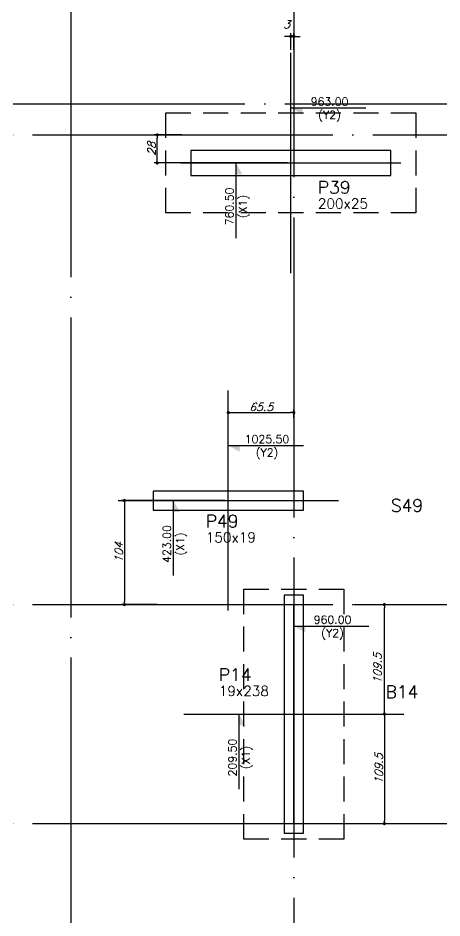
# Model space of a CAD drawing. Header units: millimetres. Extents: x -4281 to 5364, y -2128 to 2372.
# Drawn here: x 330 to 754, y 561 to 1460 of the extents above; entities that cross this region are included whole.
import ezdxf
from ezdxf.enums import TextEntityAlignment as Align

# ---------------------------------------------------------------- set-up
doc = ezdxf.new("R2010")
doc.units = ezdxf.units.MM
doc.header["$LTSCALE"] = 50
doc.linetypes.add('DASHED', pattern=[0.75, 0.5, -0.25])
doc.linetypes.add('EIXO', pattern=[6.8, 6, -0.4, 0, -0.4])
for name, color, linetype in [('F-ATRIBUTO', 6, 'Continuous'), ('F-BLOCOS-NOME', 3, 'Continuous'), ('F-COTAS', 106, 'Continuous'), ('F-COTAS-ACUMU-2', 11, 'Continuous'), ('F-EIXO', 12, 'EIXO'), ('F-EIXOS-DET', 1, 'Continuous'), ('F-EST-COTA', 1, 'Continuous'), ('F-ESTACAS-BARRETE', 2, 'Continuous'), ('F-PILARES-DIM', 172, 'Continuous'), ('F-PILARES-N', 170, 'Continuous'), ('F-PILARES-NOME', 170, 'Continuous'), ('F-TEXTO', 6, 'Continuous')]:
    doc.layers.add(name, color=color, linetype=linetype)
doc.styles.add('COTA', font='SIMPLEX.SHX')
doc.styles.add('CP-TEXT-INCL', font='romans.shx', dxfattribs={"oblique": 20})
doc.styles.add('MCP', font='romans.shx')
doc.styles.add('ROMANS', font='romans.shx')
doc.dimstyles.new('CP-COTAS-50', dxfattribs={"dimscale": 0.64, "dimtxt": 12.5, "dimasz": 5, "dimexe": 5, "dimexo": 5, "dimgap": 2.5, "dimtad": 1, "dimdec": 1, "dimdsep": 46, "dimtxsty": 'CP-TEXT-INCL', "dimblk1": 'DOT', "dimblk2": 'DOT', "dimsah": 1, "dimcen": 9, "dimclrd": 256, "dimclre": 256, "dimclrt": 256, "dimadec": 0, "dimazin": 0, "dimtfac": 1, "dimtdec": 1, "dimtmove": 2, "dimatfit": 3, "dimldrblk": 'DOT', "dimfxl": 0, "dimtolj": 1, "dimarcsym": 0})

# ---------------------------------------------------------------- blocks, each defined once
blk = doc.blocks.new('*U5')
at = {"layer": 'F-EIXO'}
blk.add_line((0, 0), (7197, 0), dxfattribs=at)
at = {"layer": 'F-TEXTO', "style": 'ROMANS'}
blk.add_attdef('EIXO', text='', height=17.5, dxfattribs=at).set_placement((-28.2072, 0), align=Align.MIDDLE_CENTER)
blk = doc.blocks.new('*U504')
at = {"layer": 'F-EIXO'}
blk.add_line((0, 0), (7252, 0), dxfattribs=at)
at = {"layer": 'F-TEXTO', "style": 'ROMANS'}
blk.add_attdef('EIXO', text='', height=17.5, dxfattribs=at).set_placement((-28.2072, 0), align=Align.MIDDLE_CENTER)
blk = doc.blocks.new('*U4')
at = {"layer": 'F-EIXO'}
blk.add_line((0, 0), (7285, 0), dxfattribs=at)
at = {"layer": 'F-TEXTO', "style": 'ROMANS'}
blk.add_attdef('EIXO', text='', height=17.5, dxfattribs=at).set_placement((-28.2072, 0), align=Align.MIDDLE_CENTER)
blk = doc.blocks.new('*U10')
at = {"layer": 'F-EIXO'}
blk.add_line((0, 0), (0, -2925), dxfattribs=at)
at = {"layer": 'F-TEXTO', "style": 'ROMANS'}
blk.add_attdef('EIXO', text='', height=17.5, rotation=360, dxfattribs=at).set_placement((0, 28.2072), align=Align.MIDDLE_CENTER)
blk = doc.blocks.new('*U13')
at = {"layer": 'F-EIXO'}
blk.add_line((0, 0), (0, -2825), dxfattribs=at)
at = {"layer": 'F-TEXTO', "style": 'ROMANS'}
blk.add_attdef('EIXO', text='', height=17.5, rotation=360, dxfattribs=at).set_placement((0, 28.2072), align=Align.MIDDLE_CENTER)
blk = doc.blocks.new('*U53')
at = {"color": 0}
for p, q in [((-20.51, 9.56), (-19.01, 9.56)), ((-21.61, 8.46), (-21.61, 6.96))]:
    blk.add_line(p, q, dxfattribs=at)
for points in [[(-20.51, 9.56), (-20.283, 9.56), (-20.283, 9.436), (-20.283, 9.56)], [(-21.61, 8.46), (-21.61, 8.233), (-21.478, 8.233), (-21.61, 8.233)]]:
    blk.add_solid(points, dxfattribs=at)
at = {"layer": 'F-EIXOS-DET'}
for p, q in [((-20.51, 6.26), (-20.51, 10.66)), ((-22.71, 8.46), (-18.31, 8.46))]:
    blk.add_line(p, q, dxfattribs=at)
at = {"layer": 'F-ATRIBUTO', "style": 'CP-TEXT-INCL', "oblique": 20, "flags": 1}
for tag, p in [('ENCONTRO_EIXO', (-20.51, 8.46)), ('VALORCE', (-19.895, 8.362))]:
    blk.add_attdef(tag, p, '', height=0.05, dxfattribs=at)
at = {"layer": 'F-EST-COTA', "color": 2, "style": 'COTA', "flags": 1}
for tag, p in [('COTA_X', (0.149, 10.506)), ('COTA_Y', (0.147, 10.256))]:
    blk.add_attdef(tag, p, '', height=0.2, dxfattribs=at)
at = {"layer": 'F-EST-COTA', "color": 2, "style": 'COTA'}
blk.add_attdef('COTAY_CE-2', text='', height=0.16, dxfattribs=at).set_placement((-19.736, 9.56), align=Align.BOTTOM_CENTER)
blk.add_attdef('NOME_EIXO_Y', text='', height=0.16, dxfattribs=at).set_placement((-19.736, 9.5), align=Align.TOP_CENTER)
blk.add_attdef('NOME_EIXO_X', text='', height=0.16, rotation=90, dxfattribs=at).set_placement((-21.55, 7.591), align=Align.TOP_CENTER)
blk.add_attdef('COTAX_CE-2', text='', height=0.16, rotation=90, dxfattribs=at).set_placement((-21.61, 7.591), align=Align.BOTTOM_CENTER)
blk = doc.blocks.new('*U55')
at = {"color": 0}
for p, q in [((-19.26, 16.31), (-17.76, 16.31)), ((-20.36, 15.21), (-20.36, 13.71))]:
    blk.add_line(p, q, dxfattribs=at)
for points in [[(-19.26, 16.31), (-19.033, 16.31), (-19.033, 16.186), (-19.033, 16.31)], [(-20.36, 15.21), (-20.36, 14.983), (-20.228, 14.983), (-20.36, 14.983)]]:
    blk.add_solid(points, dxfattribs=at)
at = {"layer": 'F-EIXOS-DET'}
for p, q in [((-19.26, 13.01), (-19.26, 17.41)), ((-21.46, 15.21), (-17.06, 15.21))]:
    blk.add_line(p, q, dxfattribs=at)
at = {"layer": 'F-ATRIBUTO', "style": 'CP-TEXT-INCL', "oblique": 20, "flags": 1}
for tag, p in [('ENCONTRO_EIXO', (-19.26, 15.21)), ('VALORCE', (-18.645, 15.112))]:
    blk.add_attdef(tag, p, '', height=0.05, dxfattribs=at)
at = {"layer": 'F-EST-COTA', "color": 2, "style": 'COTA'}
blk.add_attdef('COTAY_CE-2', text='', height=0.16, dxfattribs=at).set_placement((-18.486, 16.31), align=Align.BOTTOM_CENTER)
blk.add_attdef('NOME_EIXO_Y', text='', height=0.16, dxfattribs=at).set_placement((-18.486, 16.25), align=Align.TOP_CENTER)
blk.add_attdef('COTAX_CE-2', text='', height=0.16, rotation=90, dxfattribs=at).set_placement((-20.36, 14.341), align=Align.BOTTOM_CENTER)
blk.add_attdef('NOME_EIXO_X', text='', height=0.16, rotation=90, dxfattribs=at).set_placement((-20.3, 14.341), align=Align.TOP_CENTER)
at = {"layer": 'F-EST-COTA', "color": 2, "style": 'COTA', "flags": 1}
for tag, p in [('COTA_X', (0.149, 10.506)), ('COTA_Y', (0.147, 10.256))]:
    blk.add_attdef(tag, p, '', height=0.2, dxfattribs=at)
blk = doc.blocks.new('*U56')
at = {"color": 0}
for p, q in [((-19.2, 5.95), (-17.7, 5.95)), ((-20.3, 4.19), (-20.3, 2.69))]:
    blk.add_line(p, q, dxfattribs=at)
for points in [[(-19.2, 5.95), (-18.973, 5.95), (-18.973, 5.826), (-18.973, 5.95)], [(-20.3, 4.19), (-20.3, 3.963), (-20.168, 3.963), (-20.3, 3.963)]]:
    blk.add_solid(points, dxfattribs=at)
at = {"layer": 'F-EIXOS-DET'}
for p, q in [((-19.2, 1.99), (-19.2, 6.39)), ((-21.4, 4.19), (-17, 4.19))]:
    blk.add_line(p, q, dxfattribs=at)
at = {"layer": 'F-ATRIBUTO', "style": 'CP-TEXT-INCL', "oblique": 20, "flags": 1}
for tag, p in [('ENCONTRO_EIXO', (-19.2, 4.19)), ('VALORCE', (-18.585, 4.092))]:
    blk.add_attdef(tag, p, '', height=0.05, dxfattribs=at)
at = {"layer": 'F-EST-COTA', "color": 2, "style": 'COTA', "flags": 1}
for tag, p in [('COTA_X', (0.149, 10.506)), ('COTA_Y', (0.147, 10.256))]:
    blk.add_attdef(tag, p, '', height=0.2, dxfattribs=at)
at = {"layer": 'F-EST-COTA', "color": 2, "style": 'COTA'}
blk.add_attdef('COTAY_CE-2', text='', height=0.16, dxfattribs=at).set_placement((-18.426, 5.95), align=Align.BOTTOM_CENTER)
blk.add_attdef('NOME_EIXO_Y', text='', height=0.16, dxfattribs=at).set_placement((-18.426, 5.89), align=Align.TOP_CENTER)
blk.add_attdef('COTAX_CE-2', text='', height=0.16, rotation=90, dxfattribs=at).set_placement((-20.3, 3.321), align=Align.BOTTOM_CENTER)
blk.add_attdef('NOME_EIXO_X', text='', height=0.16, rotation=90, dxfattribs=at).set_placement((-20.24, 3.321), align=Align.TOP_CENTER)
blk = doc.blocks.new('_DOT')
at = {"color": 0, "linetype": 'ByBlock'}
blk.add_line((-0.5, 0), (-1, 0), dxfattribs=at)
at = {"color": 0, "linetype": 'ByBlock', "const_width": 0.5}
blk.add_lwpolyline([(-0.25, 0, 1), (0.25, 0, 1)], format="xyb", close=True, dxfattribs=at)
blk = doc.blocks.new('*D180')
at = {"layer": 'DEFPOINTS', "color": 0, "transparency": 16777216}
for p in [(468.96, 1343.5), (496.84, 1343.5), (602.5, 1315.5)]:
    blk.add_point(p, dxfattribs=at)
at = {"layer": 'F-COTAS', "lineweight": -2, "transparency": 16777216}
for p, q in [((493.64, 1343.5), (465.76, 1343.5)), ((468.96, 1318.7), (468.96, 1340.3)), ((599.3, 1315.5), (465.76, 1315.5))]:
    blk.add_line(p, q, dxfattribs=at)
at = {"layer": 'F-COTAS', "lineweight": -2, "transparency": 16777216, "xscale": 3.2, "yscale": 3.2, "zscale": 3.2}
for p, rotation in [((468.96, 1343.5), 90), ((468.96, 1315.5), 270)]:
    blk.add_blockref('_DOT', p, dxfattribs=dict(at, rotation=rotation))
at = {"layer": 'F-COTAS', "transparency": 16777216, "insert": (463.36, 1329.5), "char_height": 8, "attachment_point": 5, "rotation": 90, "style": 'CP-TEXT-INCL'}
blk.add_mtext('\\A1;28', dxfattribs=at)
blk = doc.blocks.new('*D165')
at = {"layer": 'DEFPOINTS', "color": 0, "transparency": 16777216}
for p in [(646.54, 764.5), (614.87, 655), (696.02, 655)]:
    blk.add_point(p, dxfattribs=at)
at = {"layer": 'F-COTAS', "lineweight": -2, "transparency": 16777216}
for p, q in [((649.74, 764.5), (699.22, 764.5)), ((696.02, 761.3), (696.02, 658.2)), ((618.07, 655), (699.22, 655))]:
    blk.add_line(p, q, dxfattribs=at)
at = {"layer": 'F-COTAS', "lineweight": -2, "transparency": 16777216, "xscale": 3.2, "yscale": 3.2, "zscale": 3.2}
for p, rotation in [((696.02, 764.5), 90), ((696.02, 655), 270)]:
    blk.add_blockref('_DOT', p, dxfattribs=dict(at, rotation=rotation))
at = {"layer": 'F-COTAS', "transparency": 16777216, "insert": (690.42, 709.75), "char_height": 8, "attachment_point": 5, "rotation": 90, "style": 'CP-TEXT-INCL'}
blk.add_mtext('\\A1;109.5', dxfattribs=at)
blk = doc.blocks.new('*D166')
at = {"layer": 'DEFPOINTS', "color": 0, "transparency": 16777216}
for p in [(662.55, 874), (696.02, 874), (646.54, 764.5)]:
    blk.add_point(p, dxfattribs=at)
at = {"layer": 'F-COTAS', "lineweight": -2, "transparency": 16777216}
for p, q in [((665.75, 874), (699.22, 874)), ((696.02, 767.7), (696.02, 870.8)), ((649.74, 764.5), (699.22, 764.5))]:
    blk.add_line(p, q, dxfattribs=at)
at = {"layer": 'F-COTAS', "lineweight": -2, "transparency": 16777216, "xscale": 3.2, "yscale": 3.2, "zscale": 3.2}
for p, rotation in [((696.02, 874), 90), ((696.02, 764.5), 270)]:
    blk.add_blockref('_DOT', p, dxfattribs=dict(at, rotation=rotation))
at = {"layer": 'F-COTAS', "transparency": 16777216, "insert": (689.02, 810.02), "char_height": 8, "attachment_point": 5, "rotation": 90, "style": 'CP-TEXT-INCL'}
blk.add_mtext('\\A1;109.5', dxfattribs=at)
blk = doc.blocks.new('*D167')
at = {"layer": 'DEFPOINTS', "color": 0, "transparency": 16777216}
for p in [(605.5, 1065.94), (605.5, 1057.67), (540, 1010.3)]:
    blk.add_point(p, dxfattribs=at)
at = {"layer": 'F-COTAS', "lineweight": -2, "transparency": 16777216}
for p, q in [((540, 1013.5), (540, 1069.14)), ((543.2, 1065.94), (602.3, 1065.94)), ((605.5, 1060.87), (605.5, 1069.14))]:
    blk.add_line(p, q, dxfattribs=at)
at = {"layer": 'F-COTAS', "lineweight": -2, "transparency": 16777216, "xscale": 3.2, "yscale": 3.2, "zscale": 3.2, "rotation": 180}
blk.add_blockref('_DOT', (540, 1065.94), dxfattribs=at)
at = {"layer": 'F-COTAS', "lineweight": -2, "transparency": 16777216, "xscale": 3.2, "yscale": 3.2, "zscale": 3.2}
blk.add_blockref('_DOT', (605.5, 1065.94), dxfattribs=at)
at = {"layer": 'F-COTAS', "transparency": 16777216, "insert": (572.75, 1071.54), "char_height": 8, "attachment_point": 5, "style": 'CP-TEXT-INCL'}
blk.add_mtext('\\A1;65.5', dxfattribs=at)
blk = doc.blocks.new('*D168')
at = {"layer": 'DEFPOINTS', "color": 0, "transparency": 16777216}
for p in [(540, 978), (436.11, 874), (471.96, 874)]:
    blk.add_point(p, dxfattribs=at)
at = {"layer": 'F-COTAS', "lineweight": -2, "transparency": 16777216}
for p, q in [((536.8, 978), (432.91, 978)), ((436.11, 974.8), (436.11, 877.2)), ((468.76, 874), (432.91, 874))]:
    blk.add_line(p, q, dxfattribs=at)
at = {"layer": 'F-COTAS', "lineweight": -2, "transparency": 16777216, "xscale": 3.2, "yscale": 3.2, "zscale": 3.2}
for p, rotation in [((436.11, 978), 90), ((436.11, 874), 270)]:
    blk.add_blockref('_DOT', p, dxfattribs=dict(at, rotation=rotation))
at = {"layer": 'F-COTAS', "transparency": 16777216, "insert": (430.51, 926), "char_height": 8, "attachment_point": 5, "rotation": 90, "style": 'CP-TEXT-INCL'}
blk.add_mtext('\\A1;104', dxfattribs=at)
blk = doc.blocks.new('*D235')
at = {"layer": 'DEFPOINTS', "color": 0, "transparency": 16777216}
for p in [(605.5, 1442.11), (602.5, 1425.5), (605.5, 1425.5)]:
    blk.add_point(p, dxfattribs=at)
at = {"layer": 'F-COTAS', "lineweight": -2, "transparency": 16777216}
for p, q in [((599.3, 1442.11), (596.1, 1442.11)), ((602.5, 1428.7), (602.5, 1445.31)), ((602.5, 1442.11), (605.5, 1442.11)), ((605.5, 1428.7), (605.5, 1445.31)), ((608.7, 1442.11), (611.9, 1442.11))]:
    blk.add_line(p, q, dxfattribs=at)
at = {"layer": 'F-COTAS', "lineweight": -2, "transparency": 16777216, "xscale": 3.2, "yscale": 3.2, "zscale": 3.2}
blk.add_blockref('_DOT', (602.5, 1442.11), dxfattribs=at)
at = {"layer": 'F-COTAS', "lineweight": -2, "transparency": 16777216, "xscale": 3.2, "yscale": 3.2, "zscale": 3.2, "rotation": 180}
blk.add_blockref('_DOT', (605.5, 1442.11), dxfattribs=at)
at = {"layer": 'F-COTAS', "transparency": 16777216, "insert": (598.16, 1454.11), "char_height": 8, "attachment_point": 5, "style": 'CP-TEXT-INCL'}
blk.add_mtext('\\A1;3', dxfattribs=at)

msp = doc.modelspace()

# ---------------------------------------------------------------- linework, layer by layer
at = {"layer": 'F-ESTACAS-BARRETE', "linetype": 'DASHED'}
for points in [[(477.5, 1365.5), (727.5, 1365.5), (727.5, 1265.5), (477.5, 1265.5)], [(555.5, 889.5), (655.5, 889.5), (655.5, 639.5), (555.5, 639.5)]]:
    msp.add_lwpolyline(points, close=True, dxfattribs=at)
at = {"layer": 'F-PILARES-N'}
for points in [[(502.5, 1303), (702.5, 1303), (702.5, 1328), (502.5, 1328), (502.5, 1303)], [(465, 968.5), (615, 968.5), (615, 987.5), (465, 987.5), (465, 968.5)], [(596, 645.5), (615, 645.5), (615, 883.5), (596, 883.5), (596, 645.5)]]:
    msp.add_lwpolyline(points, dxfattribs=at)

# ---------------------------------------------------------------- block references
at = {"layer": 'F-COTAS-ACUMU-2', "xscale": 50, "yscale": 50, "zscale": 50}
for name, values in [('*U55', {'NOME_EIXO_X': '(X1)', 'COTAY_CE-2': '963.00', 'COTAX_CE-2': '760.50', 'NOME_EIXO_Y': '(Y2)'}), ('*U53', {'NOME_EIXO_X': '(X1)', 'COTAY_CE-2': '1025.50', 'COTAX_CE-2': '423.00', 'NOME_EIXO_Y': '(Y2)'}), ('*U56', {'NOME_EIXO_X': '(X1)', 'COTAY_CE-2': '960.00', 'COTAX_CE-2': '209.50', 'NOME_EIXO_Y': '(Y2)'})]:
    msp.add_blockref(name, (1565.5, 555), dxfattribs=at).add_auto_attribs(values)
at = {"layer": 'F-EIXO', "linetype": 'Continuous'}
for name, p in [('*U10', (605.5, 1941.36)), ('*U13', (382.5, 1841.36)), ('*U4', (-3824.8, 1374.5)), ('*U504', (-3736.84, 1343.5)), ('*U5', (-3736.84, 874)), ('*U5', (-3736.84, 655))]:
    msp.add_blockref(name, p, dxfattribs=at)

# ---------------------------------------------------------------- texts
at = {"layer": 'F-BLOCOS-NOME', "linetype": 'Continuous', "style": 'MCP'}
for s, p in [('S49', (702.55, 966.88)), ('B14', (697.16, 780.53))]:
    msp.add_text(s, height=12.5, dxfattribs=at).set_placement(p)
at = {"layer": 'F-PILARES-DIM', "linetype": 'Continuous', "style": 'MCP'}
for s, p in [('200x25', (629.5, 1269.88)), ('150x19', (517.46, 936.16)), ('19x238', (530.46, 782.6))]:
    msp.add_text(s, height=10, dxfattribs=at).set_placement(p)
at = {"layer": 'F-PILARES-NOME', "linetype": 'Continuous', "style": 'MCP'}
for s, p in [('P39', (629.5, 1284.88)), ('P49', (517.46, 951.16)), ('P14', (530.46, 797.6))]:
    msp.add_text(s, height=12.5, dxfattribs=at).set_placement(p)

# ---------------------------------------------------------------- dimensions: what is measured, and where the dimension line sits
at = {"layer": 'F-COTAS'}
dim = msp.add_linear_dim(base=(605.5, 1442.11), p1=(602.5, 1425.5), p2=(605.5, 1425.5), dimstyle='CP-COTAS-50', dxfattribs=at)
dim.commit()
dim.dimension.update_dxf_attribs({"geometry": '*D235', "text_midpoint": (598.16, 1454.11), "dimtype": 160})
for base, p1, p2, picture, middle in [((468.96, 1343.5), (602.5, 1315.5), (496.84, 1343.5), '*D180', (463.36, 1329.5)), ((436.11, 874), (540, 978), (471.96, 874), '*D168', (430.51, 926)), ((696.02, 655), (646.54, 764.5), (614.87, 655), '*D165', (690.42, 709.75))]:
    dim = msp.add_linear_dim(base=base, p1=p1, p2=p2, angle=90, dimstyle='CP-COTAS-50', dxfattribs=at)
    dim.commit()
    dim.dimension.update_dxf_attribs({"geometry": picture, "text_midpoint": middle})
dim = msp.add_linear_dim(base=(605.5, 1065.94), p1=(540, 1010.3), p2=(605.5, 1057.67), dimstyle='CP-COTAS-50', dxfattribs=at)
dim.commit()
dim.dimension.update_dxf_attribs({"geometry": '*D167', "text_midpoint": (572.75, 1071.54)})
dim = msp.add_linear_dim(base=(696.02, 874), p1=(646.54, 764.5), p2=(662.55, 874), angle=90, dimstyle='CP-COTAS-50', dxfattribs=at)
dim.commit()
dim.dimension.update_dxf_attribs({"geometry": '*D166', "text_midpoint": (689.02, 810.02), "dimtype": 160})

doc.saveas('drawing.dxf')
